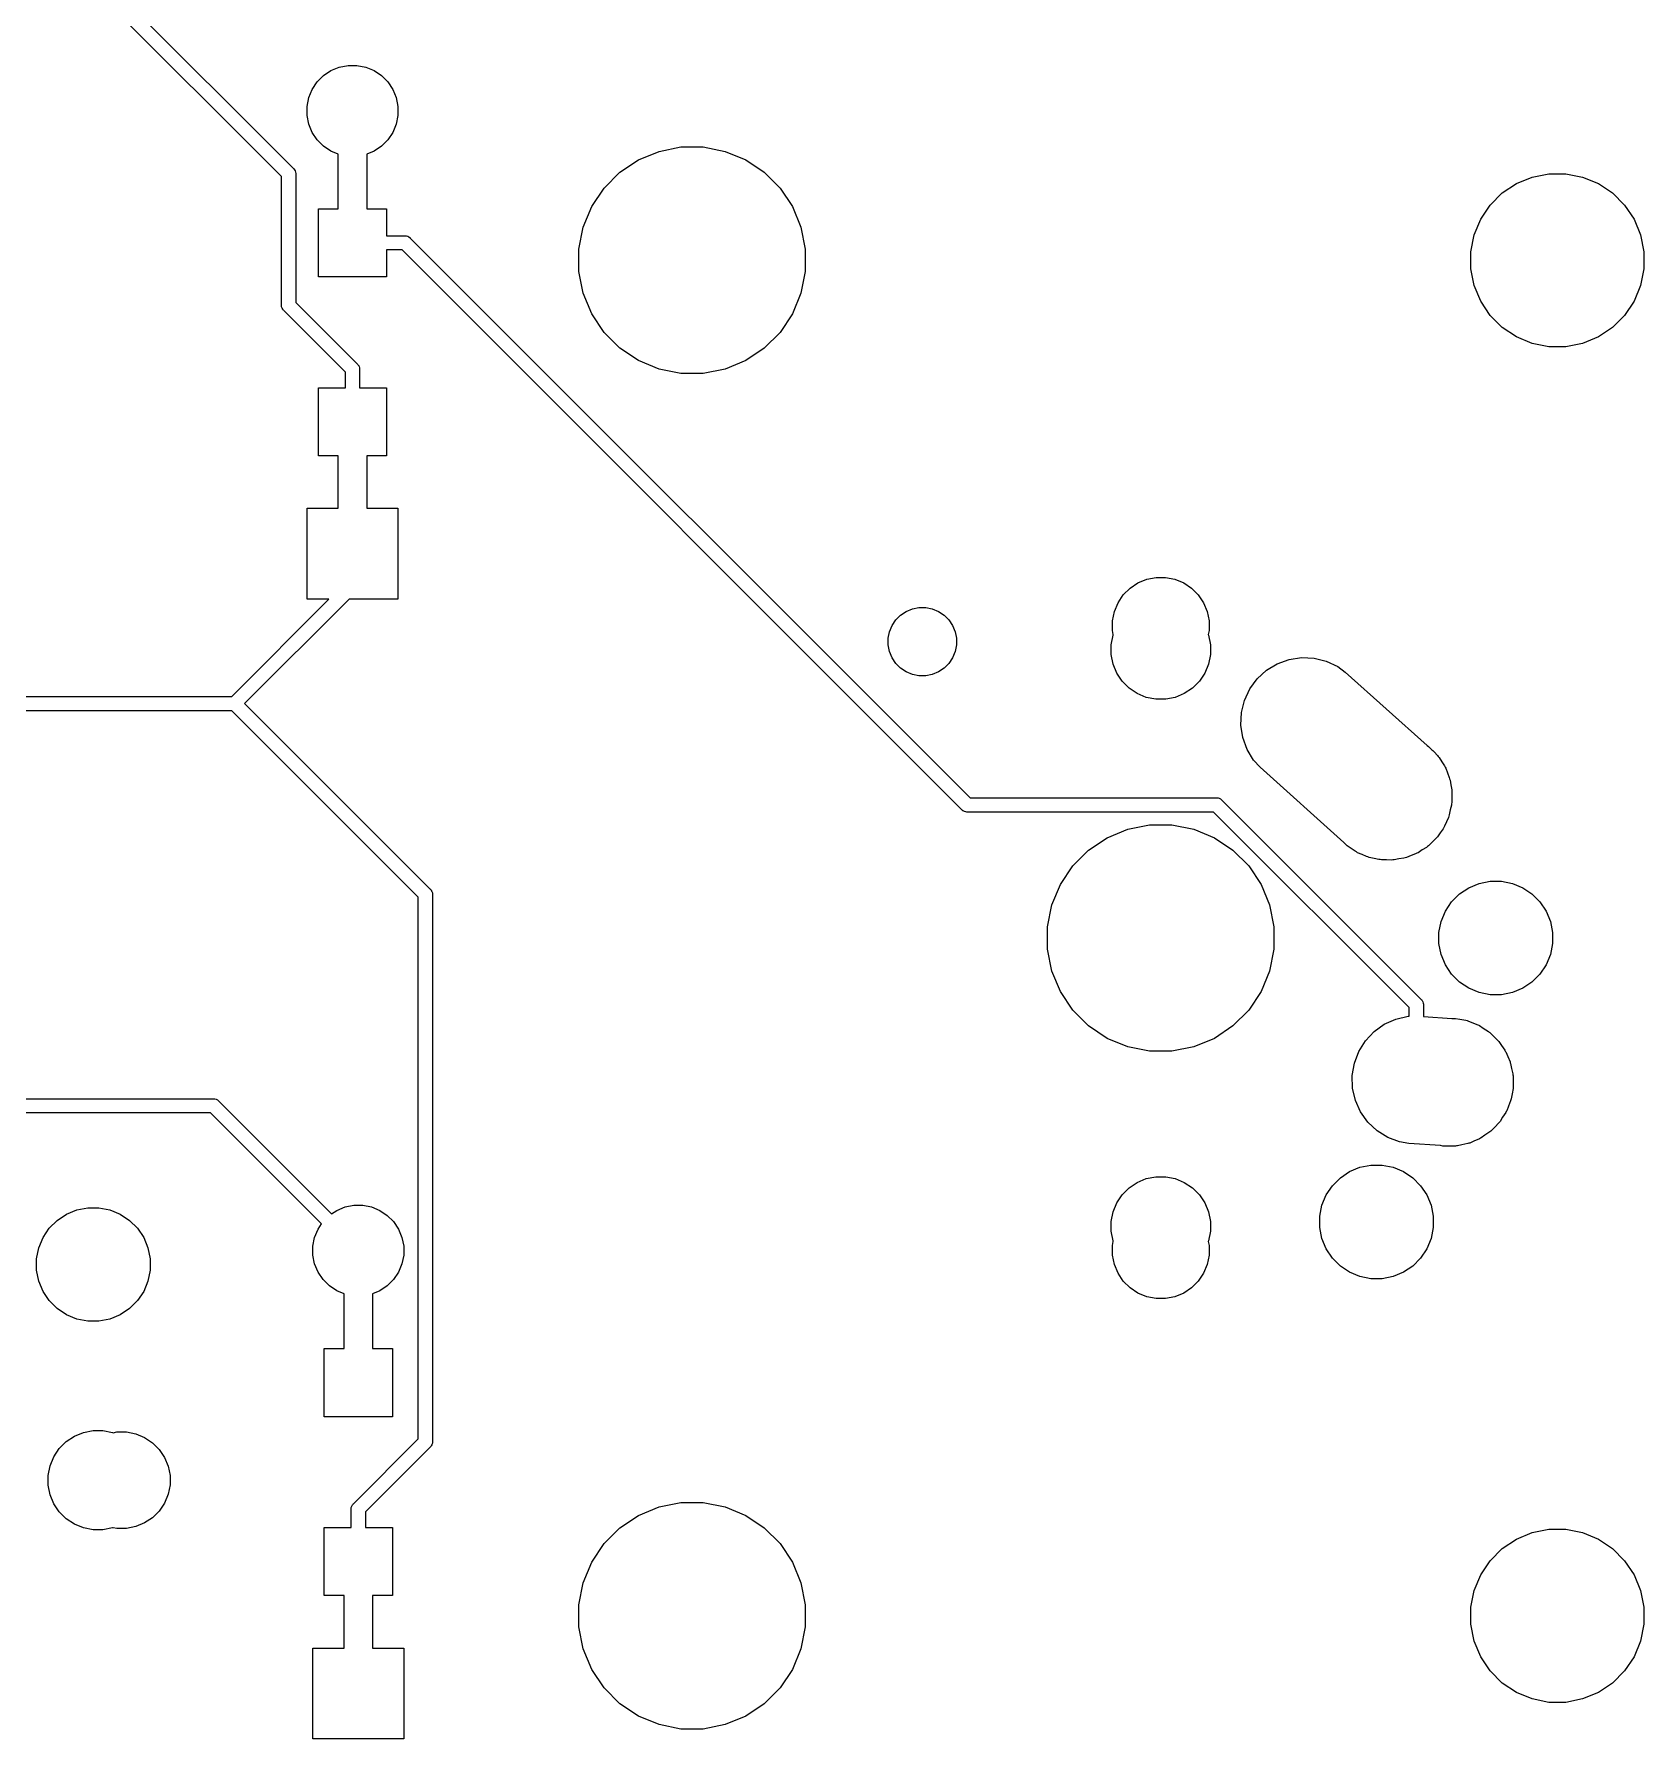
# Model space of a CAD drawing. Extents: x 53 to 306, y -113 to -54.
# Drawn here: x 277.86 to 306.21, y -109.36 to -79.33 of the extents above; entities that cross this region are included whole.
import ezdxf

# ---------------------------------------------------------------- set-up
doc = ezdxf.new("R2010")
doc.units = 0
doc.layers.add('BLACK', color=7, linetype='CONTINUOUS')

msp = doc.modelspace()

# ---------------------------------------------------------------- linework, layer by layer
at = {"layer": 'BLACK', "linetype": 'CONTINUOUS'}
for p, q in [((279.091, -78.3642), (282.423, -81.696)), ((282.214, -81.8405), (278.882, -78.5087)), ((282.843, -80.172), (282.954, -80.0606)), ((282.954, -80.0606), (283.085, -79.973)), ((283.085, -79.973), (283.231, -79.9127)), ((283.231, -79.9127), (283.385, -79.882)), ((283.385, -79.882), (283.543, -79.882)), ((283.543, -79.882), (283.697, -79.9127)), ((283.697, -79.9127), (283.843, -79.973)), ((283.843, -79.973), (283.974, -80.0606)), ((283.974, -80.0606), (284.085, -80.172)), ((282.664, -80.6032), (282.695, -80.4486)), ((282.695, -80.4486), (282.755, -80.3031)), ((282.755, -80.3031), (282.843, -80.172)), ((284.085, -80.172), (284.173, -80.3031)), ((284.173, -80.3031), (284.233, -80.4486)), ((284.233, -80.4486), (284.264, -80.6032)), ((282.664, -80.7608), (282.664, -80.6032)), ((282.695, -80.9154), (282.664, -80.7608)), ((284.264, -80.7608), (284.233, -80.9154)), ((284.264, -80.6032), (284.264, -80.7608)), ((282.755, -81.0609), (282.695, -80.9154)), ((282.843, -81.192), (282.755, -81.0609)), ((284.173, -81.0609), (284.085, -81.192)), ((284.233, -80.9154), (284.173, -81.0609)), ((282.954, -81.3034), (282.843, -81.192)), ((283.085, -81.391), (282.954, -81.3034)), ((283.974, -81.3034), (283.843, -81.391)), ((284.085, -81.192), (283.974, -81.3034)), ((288.863, -81.3947), (289.249, -81.3181)), ((289.249, -81.3181), (289.641, -81.3181)), ((289.641, -81.3181), (290.027, -81.3947)), ((283.214, -81.4444), (283.085, -81.391)), ((283.214, -82.407), (283.214, -81.4444)), ((283.843, -81.391), (283.714, -81.4444)), ((283.714, -81.4444), (283.714, -82.407)), ((288.174, -81.7632), (288.501, -81.545)), ((288.501, -81.545), (288.863, -81.3947)), ((290.027, -81.3947), (290.389, -81.545)), ((290.389, -81.545), (290.716, -81.7632)), ((282.214, -84.1003), (282.214, -81.8405)), ((282.423, -81.696), (282.428, -81.6999)), ((282.428, -81.6999), (282.431, -81.7046)), ((282.431, -81.7046), (282.431, -81.7046)), ((282.431, -81.7046), (282.443, -81.7189)), ((282.443, -81.7189), (282.452, -81.7357)), ((282.452, -81.7357), (282.455, -81.7406)), ((282.455, -81.7406), (282.462, -81.7642)), ((282.462, -81.7642), (282.464, -81.7826)), ((282.464, -81.7826), (282.464, -81.7826)), ((282.464, -81.7826), (282.464, -81.7887)), ((282.464, -81.7887), (282.464, -81.7948)), ((282.464, -81.7948), (282.464, -84.0546)), ((287.896, -82.041), (288.174, -81.7632)), ((290.716, -81.7632), (290.994, -82.041)), ((303.714, -82.1282), (303.963, -81.9614)), ((303.963, -81.9614), (304.24, -81.8466)), ((304.24, -81.8466), (304.535, -81.788)), ((304.535, -81.788), (304.835, -81.788)), ((304.835, -81.788), (305.13, -81.8466)), ((305.13, -81.8466), (305.407, -81.9614)), ((305.407, -81.9614), (305.656, -82.1282)), ((287.678, -82.3675), (287.896, -82.041)), ((290.994, -82.041), (291.212, -82.3675)), ((303.501, -82.3405), (303.714, -82.1282)), ((305.656, -82.1282), (305.869, -82.3405)), ((282.864, -83.607), (282.864, -82.407)), ((282.864, -82.407), (283.214, -82.407)), ((283.714, -82.407), (284.064, -82.407)), ((284.064, -82.407), (284.064, -82.882)), ((287.528, -82.7304), (287.678, -82.3675)), ((291.212, -82.3675), (291.362, -82.7304)), ((303.334, -82.5901), (303.501, -82.3405)), ((305.869, -82.3405), (306.036, -82.5901)), ((287.451, -83.1156), (287.528, -82.7304)), ((291.362, -82.7304), (291.439, -83.1156)), ((303.161, -83.1619), (303.22, -82.8675)), ((303.22, -82.8675), (303.334, -82.5901)), ((306.036, -82.5901), (306.15, -82.8675)), ((306.15, -82.8675), (306.209, -83.1619)), ((284.064, -82.882), (284.383, -82.882)), ((284.338, -83.132), (284.064, -83.132)), ((284.064, -83.132), (284.064, -83.607)), ((294.195, -92.9899), (284.338, -83.132)), ((284.383, -82.882), (284.389, -82.8814)), ((284.389, -82.8814), (284.395, -82.882)), ((284.395, -82.882), (284.395, -82.882)), ((284.395, -82.882), (284.414, -82.8838)), ((284.414, -82.8838), (284.437, -82.891)), ((284.437, -82.891), (284.459, -82.9026)), ((284.459, -82.9026), (284.478, -82.9182)), ((284.478, -82.9182), (284.482, -82.923)), ((284.482, -82.923), (294.34, -92.7808)), ((287.451, -83.5084), (287.451, -83.1156)), ((291.439, -83.1156), (291.439, -83.5084)), ((303.161, -83.4621), (303.161, -83.1619)), ((306.209, -83.1619), (306.209, -83.4621)), ((303.22, -83.7565), (303.161, -83.4621)), ((306.209, -83.4621), (306.15, -83.7565)), ((284.064, -83.607), (282.864, -83.607)), ((287.528, -83.8936), (287.451, -83.5084)), ((291.439, -83.5084), (291.362, -83.8936)), ((303.334, -84.0339), (303.22, -83.7565)), ((306.15, -83.7565), (306.036, -84.0339)), ((282.464, -84.0546), (283.548, -85.139)), ((287.678, -84.2565), (287.528, -83.8936)), ((291.362, -83.8936), (291.212, -84.2565)), ((303.501, -84.2835), (303.334, -84.0339)), ((306.036, -84.0339), (305.869, -84.2835)), ((282.213, -84.1064), (282.214, -84.1003)), ((282.214, -84.1125), (282.213, -84.1064)), ((282.216, -84.1309), (282.214, -84.1125)), ((282.214, -84.1125), (282.214, -84.1125)), ((282.223, -84.1545), (282.216, -84.1309)), ((282.234, -84.1762), (282.223, -84.1545)), ((282.25, -84.1952), (282.234, -84.1762)), ((282.255, -84.1991), (282.25, -84.1952)), ((283.339, -85.2835), (282.255, -84.1991)), ((287.896, -84.583), (287.678, -84.2565)), ((291.212, -84.2565), (290.994, -84.583)), ((303.714, -84.4958), (303.501, -84.2835)), ((305.869, -84.2835), (305.656, -84.4958)), ((288.174, -84.8608), (287.896, -84.583)), ((290.994, -84.583), (290.716, -84.8608)), ((303.963, -84.6626), (303.714, -84.4958)), ((304.24, -84.7774), (303.963, -84.6626)), ((305.407, -84.6626), (305.13, -84.7774)), ((305.656, -84.4958), (305.407, -84.6626)), ((288.501, -85.079), (288.174, -84.8608)), ((290.716, -84.8608), (290.389, -85.079)), ((304.535, -84.836), (304.24, -84.7774)), ((304.835, -84.836), (304.535, -84.836)), ((305.13, -84.7774), (304.835, -84.836)), ((283.548, -85.139), (283.553, -85.1429)), ((283.553, -85.1429), (283.557, -85.1476)), ((283.557, -85.1476), (283.557, -85.1476)), ((283.557, -85.1476), (283.566, -85.1591)), ((283.566, -85.1591), (283.568, -85.1619)), ((283.568, -85.1619), (283.58, -85.1836)), ((283.58, -85.1836), (283.587, -85.2072)), ((283.587, -85.2072), (283.589, -85.2256)), ((283.589, -85.2256), (283.589, -85.2256)), ((283.589, -85.2256), (283.59, -85.2317)), ((283.59, -85.2317), (283.589, -85.2378)), ((283.589, -85.2378), (283.589, -85.557)), ((288.863, -85.2293), (288.501, -85.079)), ((289.249, -85.3059), (288.863, -85.2293)), ((290.027, -85.2293), (289.641, -85.3059)), ((290.389, -85.079), (290.027, -85.2293)), ((282.864, -86.757), (282.864, -85.557)), ((282.864, -85.557), (283.339, -85.557)), ((283.339, -85.557), (283.339, -85.2835)), ((283.589, -85.557), (284.064, -85.557)), ((284.064, -85.557), (284.064, -86.757)), ((289.641, -85.3059), (289.249, -85.3059)), ((283.214, -86.757), (282.864, -86.757)), ((283.214, -87.682), (283.214, -86.757)), ((284.064, -86.757), (283.714, -86.757)), ((283.714, -86.757), (283.714, -87.682)), ((282.664, -89.282), (282.664, -87.682)), ((282.664, -87.682), (283.214, -87.682)), ((283.714, -87.682), (284.264, -87.682)), ((284.264, -87.682), (284.264, -89.282)), ((297.04, -89.2082), (297.158, -89.0898)), ((297.158, -89.0898), (297.297, -88.9967)), ((297.297, -88.9967), (297.452, -88.9327)), ((297.452, -88.9327), (297.616, -88.9)), ((297.616, -88.9), (297.784, -88.9)), ((297.784, -88.9), (297.948, -88.9327)), ((297.948, -88.9327), (298.103, -88.9967)), ((298.103, -88.9967), (298.242, -89.0898)), ((298.242, -89.0898), (298.36, -89.2082)), ((281.336, -90.996), (283.05, -89.282)), ((283.403, -89.282), (281.564, -91.121)), ((283.05, -89.282), (282.664, -89.282)), ((284.264, -89.282), (283.403, -89.282)), ((293.216, -89.4983), (293.325, -89.4531)), ((293.325, -89.4531), (293.441, -89.43)), ((293.441, -89.43), (293.559, -89.43)), ((293.559, -89.43), (293.675, -89.4531)), ((293.675, -89.4531), (293.784, -89.4983)), ((296.883, -89.5021), (296.947, -89.3474)), ((296.947, -89.3474), (297.04, -89.2082)), ((298.36, -89.2082), (298.453, -89.3474)), ((298.453, -89.3474), (298.517, -89.5021)), ((292.923, -89.855), (292.968, -89.7458)), ((292.968, -89.7458), (293.034, -89.6475)), ((293.034, -89.6475), (293.118, -89.5639)), ((293.118, -89.5639), (293.216, -89.4983)), ((293.784, -89.4983), (293.882, -89.5639)), ((293.882, -89.5639), (293.966, -89.6475)), ((293.966, -89.6475), (294.032, -89.7458)), ((294.032, -89.7458), (294.077, -89.855)), ((296.85, -89.6663), (296.883, -89.5021)), ((296.85, -89.8337), (296.85, -89.6663)), ((298.517, -89.5021), (298.55, -89.6663)), ((298.55, -89.6663), (298.55, -89.8337)), ((292.9, -89.9709), (292.923, -89.855)), ((292.9, -90.0891), (292.9, -89.9709)), ((294.077, -89.855), (294.1, -89.9709)), ((294.1, -89.9709), (294.1, -90.0891)), ((296.825, -90.0838), (296.859, -89.9148)), ((296.864, -89.9025), (296.85, -89.8337)), ((296.859, -89.9148), (296.864, -89.9025)), ((298.55, -89.8337), (298.536, -89.9025)), ((298.536, -89.9025), (298.541, -89.9148)), ((298.541, -89.9148), (298.575, -90.0838)), ((292.923, -90.205), (292.9, -90.0891)), ((292.968, -90.3142), (292.923, -90.205)), ((293.034, -90.4125), (292.968, -90.3142)), ((294.032, -90.3142), (293.966, -90.4125)), ((294.077, -90.205), (294.032, -90.3142)), ((294.1, -90.0891), (294.077, -90.205)), ((296.825, -90.2562), (296.825, -90.0838)), ((296.859, -90.4252), (296.825, -90.2562)), ((298.575, -90.2562), (298.541, -90.4252)), ((298.575, -90.0838), (298.575, -90.2562)), ((299.752, -90.4205), (299.96, -90.3448)), ((299.96, -90.3448), (300.179, -90.3112)), ((300.179, -90.3112), (300.4, -90.321)), ((300.4, -90.321), (300.615, -90.3737)), ((300.615, -90.3737), (300.816, -90.4675)), ((293.118, -90.496), (293.034, -90.4125)), ((293.216, -90.5617), (293.118, -90.496)), ((293.325, -90.6069), (293.216, -90.5617)), ((293.441, -90.63), (293.325, -90.6069)), ((293.559, -90.63), (293.441, -90.63)), ((293.675, -90.6069), (293.559, -90.63)), ((293.784, -90.5617), (293.675, -90.6069)), ((293.882, -90.496), (293.784, -90.5617)), ((293.966, -90.4125), (293.882, -90.496)), ((296.925, -90.5845), (296.859, -90.4252)), ((297.02, -90.7278), (296.925, -90.5845)), ((298.475, -90.5845), (298.38, -90.7278)), ((298.541, -90.4252), (298.475, -90.5845)), ((299.399, -90.6851), (299.562, -90.5354)), ((299.562, -90.5354), (299.752, -90.4205)), ((300.816, -90.4675), (300.95, -90.5657)), ((300.95, -90.5657), (302.392, -91.8592)), ((297.142, -90.8497), (297.02, -90.7278)), ((297.286, -90.9454), (297.142, -90.8497)), ((297.445, -91.0114), (297.286, -90.9454)), ((298.114, -90.9454), (297.955, -91.0114)), ((298.258, -90.8497), (298.114, -90.9454)), ((298.38, -90.7278), (298.258, -90.8497)), ((299.174, -91.0645), (299.267, -90.8637)), ((299.267, -90.8637), (299.399, -90.6851)), ((263.49, -90.996), (281.336, -90.996)), ((281.336, -91.246), (263.564, -91.246)), ((284.623, -94.533), (281.336, -91.246)), ((281.564, -91.121), (284.832, -94.3885)), ((297.614, -91.045), (297.445, -91.0114)), ((297.786, -91.045), (297.614, -91.045)), ((297.955, -91.0114), (297.786, -91.045)), ((299.111, -91.5011), (299.121, -91.2797)), ((299.121, -91.2797), (299.174, -91.0645)), ((299.145, -91.7202), (299.111, -91.5011)), ((299.221, -91.9284), (299.145, -91.7202)), ((302.392, -91.8592), (302.417, -91.8762)), ((302.417, -91.8762), (302.474, -91.9328)), ((299.335, -92.118), (299.221, -91.9284)), ((299.448, -92.2404), (299.335, -92.118)), ((302.474, -91.9328), (302.492, -91.9495)), ((302.492, -91.9495), (302.513, -91.9723)), ((302.513, -91.9723), (302.574, -92.0329)), ((302.574, -92.0329), (302.588, -92.0536)), ((302.588, -92.0536), (302.605, -92.072)), ((302.605, -92.072), (302.649, -92.1458)), ((302.649, -92.1458), (302.697, -92.2171)), ((300.926, -93.5669), (299.448, -92.2404)), ((302.697, -92.2171), (302.706, -92.2401)), ((302.706, -92.2401), (302.719, -92.2615)), ((302.719, -92.2615), (302.749, -92.3426)), ((302.749, -92.3426), (302.782, -92.4218)), ((302.782, -92.4218), (302.787, -92.4463)), ((302.787, -92.4463), (302.795, -92.4698)), ((302.795, -92.4698), (302.808, -92.555)), ((294.34, -92.7808), (298.677, -92.7808)), ((298.677, -92.7808), (298.683, -92.7802)), ((298.683, -92.7802), (298.689, -92.7808)), ((298.689, -92.7808), (298.689, -92.7808)), ((298.689, -92.7808), (298.708, -92.7826)), ((302.808, -92.555), (302.825, -92.6392)), ((302.825, -92.6392), (302.825, -92.6641)), ((302.825, -92.6641), (302.829, -92.6889)), ((302.829, -92.6889), (302.825, -92.775)), ((302.825, -92.775), (302.825, -92.8608)), ((294.199, -92.9946), (294.195, -92.9899)), ((294.204, -92.9985), (294.199, -92.9946)), ((294.216, -93.0082), (294.204, -92.9985)), ((294.204, -92.9985), (294.204, -92.9985)), ((294.218, -93.0102), (294.216, -93.0082)), ((294.24, -93.0218), (294.218, -93.0102)), ((294.264, -93.029), (294.24, -93.0218)), ((294.282, -93.0308), (294.264, -93.029)), ((294.288, -93.0314), (294.282, -93.0308)), ((294.282, -93.0308), (294.282, -93.0308)), ((294.294, -93.0308), (294.288, -93.0314)), ((298.631, -93.0308), (294.294, -93.0308)), ((302.075, -96.4746), (298.631, -93.0308)), ((298.708, -92.7826), (298.731, -92.7898)), ((298.731, -92.7898), (298.753, -92.8014)), ((298.753, -92.8014), (298.772, -92.817)), ((298.772, -92.817), (298.776, -92.8218)), ((298.776, -92.8218), (302.284, -96.3301)), ((302.782, -93.0781), (302.772, -93.1012)), ((302.799, -92.9939), (302.782, -93.0781)), ((302.819, -92.9102), (302.799, -92.9939)), ((302.82, -92.8853), (302.819, -92.9102)), ((302.825, -92.8608), (302.82, -92.8853)), ((296.756, -93.483), (297.118, -93.3327)), ((297.118, -93.3327), (297.504, -93.2561)), ((297.504, -93.2561), (297.896, -93.2561)), ((297.896, -93.2561), (298.282, -93.3327)), ((298.282, -93.3327), (298.644, -93.483)), ((302.673, -93.3263), (302.622, -93.3956)), ((302.683, -93.3036), (302.673, -93.3263)), ((302.697, -93.2829), (302.683, -93.3036)), ((302.73, -93.2035), (302.697, -93.2829)), ((302.766, -93.1255), (302.73, -93.2035)), ((302.772, -93.1012), (302.766, -93.1255)), ((296.429, -93.7012), (296.756, -93.483)), ((298.644, -93.483), (298.971, -93.7012)), ((300.983, -93.6238), (300.926, -93.5669)), ((301.055, -93.6718), (300.983, -93.6238)), ((301.124, -93.7225), (301.055, -93.6718)), ((302.378, -93.6546), (302.304, -93.6991)), ((302.396, -93.6377), (302.378, -93.6546)), ((302.417, -93.6238), (302.396, -93.6377)), ((302.478, -93.563), (302.417, -93.6238)), ((302.541, -93.5049), (302.478, -93.563)), ((302.556, -93.4848), (302.541, -93.5049)), ((302.574, -93.4671), (302.556, -93.4848)), ((302.622, -93.3956), (302.574, -93.4671)), ((295.933, -94.3055), (296.151, -93.979)), ((296.151, -93.979), (296.429, -93.7012)), ((298.971, -93.7012), (299.249, -93.979)), ((299.249, -93.979), (299.467, -94.3055)), ((301.146, -93.733), (301.124, -93.7225)), ((301.167, -93.747), (301.146, -93.733)), ((301.247, -93.78), (301.167, -93.747)), ((301.325, -93.8162), (301.247, -93.78)), ((301.349, -93.8222), (301.325, -93.8162)), ((301.372, -93.8318), (301.349, -93.8222)), ((301.456, -93.8486), (301.372, -93.8318)), ((301.54, -93.869), (301.456, -93.8486)), ((301.565, -93.8701), (301.54, -93.869)), ((301.589, -93.875), (301.565, -93.8701)), ((301.675, -93.875), (301.589, -93.875)), ((301.761, -93.8788), (301.675, -93.875)), ((301.786, -93.875), (301.761, -93.8788)), ((301.811, -93.875), (301.786, -93.875)), ((301.895, -93.8582), (301.811, -93.875)), ((301.98, -93.8452), (301.895, -93.8582)), ((302.004, -93.8366), (301.98, -93.8452)), ((302.028, -93.8318), (302.004, -93.8366)), ((302.108, -93.7988), (302.028, -93.8318)), ((302.188, -93.7695), (302.108, -93.7988)), ((302.21, -93.7565), (302.188, -93.7695)), ((302.233, -93.747), (302.21, -93.7565)), ((302.304, -93.6991), (302.233, -93.747)), ((303.308, -94.2884), (303.502, -94.25)), ((303.502, -94.25), (303.698, -94.25)), ((303.698, -94.25), (303.892, -94.2884)), ((284.623, -104.072), (284.623, -94.533)), ((284.832, -94.3885), (284.837, -94.3924)), ((284.837, -94.3924), (284.841, -94.3971)), ((284.841, -94.3971), (284.841, -94.3971)), ((284.841, -94.3971), (284.85, -94.4089)), ((284.85, -94.4089), (284.852, -94.4114)), ((284.852, -94.4114), (284.864, -94.4331)), ((284.864, -94.4331), (284.871, -94.4567)), ((284.871, -94.4567), (284.873, -94.4751)), ((284.873, -94.4751), (284.873, -94.4751)), ((284.873, -94.4751), (284.873, -94.4812)), ((284.873, -94.4812), (284.873, -94.4873)), ((284.873, -94.4873), (284.873, -104.118)), ((295.783, -94.6684), (295.933, -94.3055)), ((299.467, -94.3055), (299.617, -94.6684)), ((302.823, -94.6125), (302.963, -94.4732)), ((302.963, -94.4732), (303.126, -94.3638)), ((303.126, -94.3638), (303.308, -94.2884)), ((303.892, -94.2884), (304.074, -94.3638)), ((304.074, -94.3638), (304.237, -94.4732)), ((304.237, -94.4732), (304.377, -94.6125)), ((295.706, -95.0536), (295.783, -94.6684)), ((299.617, -94.6684), (299.694, -95.0536)), ((302.638, -94.9583), (302.714, -94.7763)), ((302.714, -94.7763), (302.823, -94.6125)), ((304.377, -94.6125), (304.486, -94.7763)), ((304.486, -94.7763), (304.562, -94.9583)), ((295.706, -95.4464), (295.706, -95.0536)), ((299.694, -95.0536), (299.694, -95.4464)), ((302.6, -95.1515), (302.638, -94.9583)), ((302.6, -95.3485), (302.6, -95.1515)), ((304.562, -94.9583), (304.6, -95.1515)), ((304.6, -95.1515), (304.6, -95.3485)), ((295.783, -95.8316), (295.706, -95.4464)), ((299.694, -95.4464), (299.617, -95.8316)), ((302.638, -95.5417), (302.6, -95.3485)), ((304.6, -95.3485), (304.562, -95.5417)), ((302.714, -95.7237), (302.638, -95.5417)), ((302.823, -95.8875), (302.714, -95.7237)), ((304.486, -95.7237), (304.377, -95.8875)), ((304.562, -95.5417), (304.486, -95.7237)), ((295.933, -96.1945), (295.783, -95.8316)), ((299.617, -95.8316), (299.467, -96.1945)), ((302.963, -96.0268), (302.823, -95.8875)), ((303.126, -96.1362), (302.963, -96.0268)), ((304.237, -96.0268), (304.074, -96.1362)), ((304.377, -95.8875), (304.237, -96.0268)), ((296.151, -96.521), (295.933, -96.1945)), ((299.467, -96.1945), (299.249, -96.521)), ((302.284, -96.3301), (302.289, -96.334)), ((302.289, -96.334), (302.293, -96.3387)), ((302.293, -96.3387), (302.293, -96.3387)), ((302.293, -96.3387), (302.304, -96.353)), ((302.304, -96.353), (302.316, -96.3747)), ((302.316, -96.3747), (302.323, -96.3983)), ((303.308, -96.2116), (303.126, -96.1362)), ((303.502, -96.25), (303.308, -96.2116)), ((303.698, -96.25), (303.502, -96.25)), ((303.892, -96.2116), (303.698, -96.25)), ((304.074, -96.1362), (303.892, -96.2116)), ((296.429, -96.7988), (296.151, -96.521)), ((299.249, -96.521), (298.971, -96.7988)), ((301.637, -96.7695), (301.839, -96.6786)), ((301.839, -96.6786), (302.055, -96.6288)), ((302.055, -96.6288), (302.075, -96.6283)), ((302.075, -96.6283), (302.075, -96.4746)), ((302.323, -96.3983), (302.325, -96.4167)), ((302.325, -96.4167), (302.325, -96.4167)), ((302.325, -96.4167), (302.326, -96.4228)), ((302.326, -96.4228), (302.325, -96.4289)), ((302.325, -96.4289), (302.325, -96.6309)), ((302.325, -96.6309), (302.825, -96.665)), ((302.825, -96.665), (302.891, -96.665)), ((302.891, -96.665), (302.968, -96.6804)), ((302.968, -96.6804), (303.075, -96.6984)), ((296.756, -97.017), (296.429, -96.7988)), ((298.971, -96.7988), (298.644, -97.017)), ((301.305, -97.0595), (301.457, -96.8981)), ((301.457, -96.8981), (301.637, -96.7695)), ((303.075, -96.6984), (303.094, -96.7054)), ((303.094, -96.7054), (303.108, -96.7082)), ((303.108, -96.7082), (303.181, -96.7386)), ((303.181, -96.7386), (303.283, -96.777)), ((303.283, -96.777), (303.299, -96.7874)), ((303.299, -96.7874), (303.313, -96.793)), ((303.313, -96.793), (303.38, -96.8377)), ((303.38, -96.8377), (303.471, -96.8945)), ((303.471, -96.8945), (303.485, -96.9079)), ((303.485, -96.9079), (303.497, -96.9162)), ((303.497, -96.9162), (303.555, -96.9742)), ((303.555, -96.9742), (303.632, -97.0464)), ((297.118, -97.1673), (296.756, -97.017)), ((297.504, -97.2439), (297.118, -97.1673)), ((297.896, -97.2439), (297.504, -97.2439)), ((298.282, -97.1673), (297.896, -97.2439)), ((298.644, -97.017), (298.282, -97.1673)), ((301.109, -97.4546), (301.187, -97.2474)), ((301.187, -97.2474), (301.305, -97.0595)), ((303.632, -97.0464), (303.643, -97.062)), ((303.643, -97.062), (303.654, -97.0729)), ((303.654, -97.0729), (303.701, -97.1429)), ((303.701, -97.1429), (303.76, -97.2269)), ((303.76, -97.2269), (303.768, -97.244)), ((303.768, -97.244), (303.777, -97.2571)), ((303.777, -97.2571), (303.81, -97.3372)), ((301.072, -97.6731), (301.109, -97.4546)), ((303.81, -97.3372), (303.851, -97.429)), ((303.851, -97.429), (303.856, -97.4468)), ((303.856, -97.4468), (303.862, -97.4618)), ((303.862, -97.4618), (303.879, -97.5496)), ((303.879, -97.5496), (303.901, -97.6449)), ((301.079, -97.8946), (301.072, -97.6731)), ((303.901, -97.6449), (303.902, -97.6627)), ((303.902, -97.6627), (303.905, -97.6792)), ((303.905, -97.6792), (303.905, -97.7716)), ((303.905, -97.7716), (303.908, -97.8664)), ((303.908, -97.8664), (303.905, -97.8835)), ((303.905, -97.8835), (303.905, -97.9008)), ((274.601, -98.0804), (281.009, -98.0804)), ((281.009, -98.0804), (281.015, -98.0798)), ((281.015, -98.0798), (281.022, -98.0804)), ((281.022, -98.0804), (281.022, -98.0804)), ((281.022, -98.0804), (281.04, -98.0822)), ((281.04, -98.0822), (281.063, -98.0894)), ((281.063, -98.0894), (281.085, -98.101)), ((281.085, -98.101), (281.104, -98.1166)), ((281.104, -98.1166), (281.108, -98.1214)), ((281.108, -98.1214), (283.095, -100.108)), ((301.129, -98.1106), (301.079, -97.8946)), ((301.22, -98.3127), (301.129, -98.1106)), ((303.862, -98.1181), (303.824, -98.209)), ((303.865, -98.1006), (303.862, -98.1181)), ((303.871, -98.085), (303.865, -98.1006)), ((303.886, -97.9943), (303.871, -98.085)), ((303.905, -97.9008), (303.886, -97.9943)), ((280.964, -98.3304), (274.722, -98.3304)), ((282.918, -100.285), (280.964, -98.3304)), ((301.348, -98.4931), (301.22, -98.3127)), ((303.675, -98.4801), (303.664, -98.4915)), ((303.721, -98.4069), (303.675, -98.4801)), ((303.777, -98.3229), (303.721, -98.4069)), ((303.784, -98.3059), (303.777, -98.3229)), ((303.793, -98.2922), (303.784, -98.3059)), ((303.824, -98.209), (303.793, -98.2922)), ((301.509, -98.645), (301.348, -98.4931)), ((301.697, -98.7626), (301.509, -98.645)), ((301.905, -98.8412), (301.697, -98.7626)), ((303.329, -98.7761), (303.313, -98.787)), ((303.343, -98.77), (303.329, -98.7761)), ((303.409, -98.7226), (303.343, -98.77)), ((303.497, -98.6638), (303.409, -98.7226)), ((303.511, -98.6503), (303.497, -98.6638)), ((303.523, -98.6414), (303.511, -98.6503)), ((303.581, -98.5804), (303.523, -98.6414)), ((303.654, -98.5071), (303.581, -98.5804)), ((303.664, -98.4915), (303.654, -98.5071)), ((302.068, -98.8686), (301.905, -98.8412)), ((302.628, -98.9068), (302.068, -98.8686)), ((302.669, -98.915), (302.628, -98.9068)), ((302.748, -98.915), (302.669, -98.915)), ((302.759, -98.9157), (302.748, -98.915)), ((302.782, -98.915), (302.759, -98.9157)), ((302.891, -98.915), (302.782, -98.915)), ((302.91, -98.9111), (302.891, -98.915)), ((302.925, -98.9107), (302.91, -98.9111)), ((303.002, -98.8929), (302.925, -98.9107)), ((303.108, -98.8718), (303.002, -98.8929)), ((303.126, -98.8642), (303.108, -98.8718)), ((303.141, -98.8609), (303.126, -98.8642)), ((303.214, -98.828), (303.141, -98.8609)), ((303.313, -98.787), (303.214, -98.828)), ((300.863, -99.4732), (301.026, -99.3638)), ((301.026, -99.3638), (301.208, -99.2884)), ((301.208, -99.2884), (301.402, -99.25)), ((301.402, -99.25), (301.598, -99.25)), ((301.598, -99.25), (301.792, -99.2884)), ((301.792, -99.2884), (301.974, -99.3638)), ((301.974, -99.3638), (302.137, -99.4732)), ((297.02, -99.7722), (297.142, -99.6503)), ((297.142, -99.6503), (297.286, -99.5546)), ((297.286, -99.5546), (297.445, -99.4886)), ((297.445, -99.4886), (297.614, -99.455)), ((297.614, -99.455), (297.786, -99.455)), ((297.786, -99.455), (297.955, -99.4886)), ((297.955, -99.4886), (298.114, -99.5546)), ((298.114, -99.5546), (298.258, -99.6503)), ((298.258, -99.6503), (298.38, -99.7722)), ((300.614, -99.7763), (300.723, -99.6125)), ((300.723, -99.6125), (300.863, -99.4732)), ((302.137, -99.4732), (302.277, -99.6125)), ((302.277, -99.6125), (302.386, -99.7763)), ((283.187, -100.047), (283.333, -99.9867)), ((283.333, -99.9867), (283.487, -99.956)), ((283.487, -99.956), (283.645, -99.956)), ((283.645, -99.956), (283.799, -99.9867)), ((283.799, -99.9867), (283.945, -100.047)), ((296.859, -100.075), (296.925, -99.9155)), ((296.925, -99.9155), (297.02, -99.7722)), ((298.38, -99.7722), (298.475, -99.9155)), ((298.475, -99.9155), (298.541, -100.075)), ((300.5, -100.152), (300.538, -99.9583)), ((300.538, -99.9583), (300.614, -99.7763)), ((302.386, -99.7763), (302.462, -99.9583)), ((302.462, -99.9583), (302.5, -100.152)), ((278.123, -100.363), (278.263, -100.223)), ((278.263, -100.223), (278.426, -100.114)), ((278.426, -100.114), (278.608, -100.038)), ((278.608, -100.038), (278.802, -100)), ((278.802, -100), (278.998, -100)), ((278.998, -100), (279.192, -100.038)), ((279.192, -100.038), (279.374, -100.114)), ((279.374, -100.114), (279.537, -100.223)), ((279.537, -100.223), (279.677, -100.363)), ((282.857, -100.377), (282.918, -100.285)), ((283.095, -100.108), (283.187, -100.047)), ((283.945, -100.047), (284.076, -100.135)), ((284.076, -100.135), (284.187, -100.246)), ((284.187, -100.246), (284.275, -100.377)), ((296.825, -100.244), (296.859, -100.075)), ((296.825, -100.416), (296.825, -100.244)), ((298.541, -100.075), (298.575, -100.244)), ((298.575, -100.244), (298.575, -100.416)), ((300.5, -100.348), (300.5, -100.152)), ((302.5, -100.152), (302.5, -100.348)), ((277.938, -100.708), (278.014, -100.526)), ((278.014, -100.526), (278.123, -100.363)), ((279.677, -100.363), (279.786, -100.526)), ((279.786, -100.526), (279.862, -100.708)), ((282.766, -100.677), (282.797, -100.523)), ((282.797, -100.523), (282.857, -100.377)), ((284.275, -100.377), (284.335, -100.523)), ((284.335, -100.523), (284.366, -100.677)), ((296.859, -100.585), (296.825, -100.416)), ((296.864, -100.597), (296.859, -100.585)), ((298.541, -100.585), (298.536, -100.597)), ((298.575, -100.416), (298.541, -100.585)), ((300.538, -100.542), (300.5, -100.348)), ((300.614, -100.724), (300.538, -100.542)), ((302.462, -100.542), (302.386, -100.724)), ((302.5, -100.348), (302.462, -100.542)), ((277.9, -100.902), (277.938, -100.708)), ((279.862, -100.708), (279.9, -100.902)), ((282.766, -100.835), (282.766, -100.677)), ((282.797, -100.989), (282.766, -100.835)), ((284.366, -100.835), (284.335, -100.989)), ((284.366, -100.677), (284.366, -100.835)), ((296.85, -100.666), (296.864, -100.597)), ((296.85, -100.834), (296.85, -100.666)), ((296.883, -100.998), (296.85, -100.834)), ((298.55, -100.834), (298.517, -100.998)), ((298.536, -100.597), (298.55, -100.666)), ((298.55, -100.666), (298.55, -100.834)), ((300.723, -100.887), (300.614, -100.724)), ((300.863, -101.027), (300.723, -100.887)), ((302.277, -100.887), (302.137, -101.027)), ((302.386, -100.724), (302.277, -100.887)), ((277.9, -101.098), (277.9, -100.902)), ((277.938, -101.292), (277.9, -101.098)), ((279.9, -101.098), (279.862, -101.292)), ((279.9, -100.902), (279.9, -101.098)), ((282.857, -101.135), (282.797, -100.989)), ((282.945, -101.266), (282.857, -101.135)), ((284.275, -101.135), (284.187, -101.266)), ((284.335, -100.989), (284.275, -101.135)), ((296.947, -101.153), (296.883, -100.998)), ((297.04, -101.292), (296.947, -101.153)), ((298.453, -101.153), (298.36, -101.292)), ((298.517, -100.998), (298.453, -101.153)), ((301.026, -101.136), (300.863, -101.027)), ((301.208, -101.212), (301.026, -101.136)), ((301.974, -101.136), (301.792, -101.212)), ((302.137, -101.027), (301.974, -101.136)), ((278.014, -101.474), (277.938, -101.292)), ((278.123, -101.637), (278.014, -101.474)), ((279.786, -101.474), (279.677, -101.637)), ((279.862, -101.292), (279.786, -101.474)), ((283.056, -101.377), (282.945, -101.266)), ((283.187, -101.465), (283.056, -101.377)), ((283.316, -101.518), (283.187, -101.465)), ((283.945, -101.465), (283.816, -101.518)), ((284.076, -101.377), (283.945, -101.465)), ((284.187, -101.266), (284.076, -101.377)), ((297.158, -101.41), (297.04, -101.292)), ((297.297, -101.503), (297.158, -101.41)), ((298.242, -101.41), (298.103, -101.503)), ((298.36, -101.292), (298.242, -101.41)), ((301.402, -101.25), (301.208, -101.212)), ((301.598, -101.25), (301.402, -101.25)), ((301.792, -101.212), (301.598, -101.25)), ((278.263, -101.777), (278.123, -101.637)), ((278.426, -101.886), (278.263, -101.777)), ((279.537, -101.777), (279.374, -101.886)), ((279.677, -101.637), (279.537, -101.777)), ((283.316, -102.481), (283.316, -101.518)), ((283.816, -101.518), (283.816, -102.481)), ((297.452, -101.567), (297.297, -101.503)), ((297.616, -101.6), (297.452, -101.567)), ((297.784, -101.6), (297.616, -101.6)), ((297.948, -101.567), (297.784, -101.6)), ((298.103, -101.503), (297.948, -101.567)), ((278.608, -101.962), (278.426, -101.886)), ((278.802, -102), (278.608, -101.962)), ((278.998, -102), (278.802, -102)), ((279.192, -101.962), (278.998, -102)), ((279.374, -101.886), (279.192, -101.962)), ((282.966, -103.681), (282.966, -102.481)), ((282.966, -102.481), (283.316, -102.481)), ((283.816, -102.481), (284.166, -102.481)), ((284.166, -102.481), (284.166, -103.681)), ((284.166, -103.681), (282.966, -103.681)), ((278.3, -104.242), (278.422, -104.12)), ((278.422, -104.12), (278.566, -104.025)), ((278.566, -104.025), (278.725, -103.959)), ((278.725, -103.959), (278.894, -103.925)), ((278.894, -103.925), (279.066, -103.925)), ((279.066, -103.925), (279.235, -103.959)), ((279.235, -103.959), (279.247, -103.964)), ((279.247, -103.964), (279.316, -103.95)), ((279.316, -103.95), (279.484, -103.95)), ((279.484, -103.95), (279.648, -103.983)), ((279.648, -103.983), (279.803, -104.047)), ((279.803, -104.047), (279.942, -104.14)), ((279.942, -104.14), (280.06, -104.258)), ((283.482, -105.213), (284.623, -104.072)), ((284.86, -104.178), (284.852, -104.194)), ((284.864, -104.172), (284.86, -104.178)), ((284.871, -104.148), (284.864, -104.172)), ((284.873, -104.13), (284.871, -104.148)), ((284.873, -104.118), (284.873, -104.124)), ((284.873, -104.124), (284.873, -104.13)), ((284.873, -104.13), (284.873, -104.13)), ((278.139, -104.545), (278.205, -104.386)), ((278.205, -104.386), (278.3, -104.242)), ((280.06, -104.258), (280.153, -104.397)), ((280.153, -104.397), (280.217, -104.552)), ((284.832, -104.217), (283.691, -105.357)), ((284.837, -104.213), (284.832, -104.217)), ((284.841, -104.208), (284.837, -104.213)), ((284.852, -104.194), (284.841, -104.208)), ((284.841, -104.208), (284.841, -104.208)), ((278.105, -104.714), (278.139, -104.545)), ((278.105, -104.886), (278.105, -104.714)), ((280.217, -104.552), (280.25, -104.716)), ((280.25, -104.716), (280.25, -104.884)), ((278.139, -105.055), (278.105, -104.886)), ((278.205, -105.214), (278.139, -105.055)), ((280.217, -105.048), (280.153, -105.203)), ((280.25, -104.884), (280.217, -105.048)), ((278.3, -105.358), (278.205, -105.214)), ((278.422, -105.48), (278.3, -105.358)), ((280.06, -105.342), (279.942, -105.46)), ((280.153, -105.203), (280.06, -105.342)), ((283.44, -105.306), (283.443, -105.281)), ((283.441, -105.312), (283.44, -105.306)), ((283.441, -105.631), (283.441, -105.312)), ((283.443, -105.281), (283.45, -105.258)), ((283.45, -105.258), (283.462, -105.236)), ((283.462, -105.236), (283.473, -105.222)), ((283.473, -105.222), (283.477, -105.217)), ((283.473, -105.222), (283.473, -105.222)), ((283.477, -105.217), (283.482, -105.213)), ((283.691, -105.357), (283.691, -105.631)), ((288.501, -105.421), (288.863, -105.271)), ((288.863, -105.271), (289.249, -105.194)), ((289.249, -105.194), (289.641, -105.194)), ((289.641, -105.194), (290.027, -105.271)), ((290.027, -105.271), (290.389, -105.421)), ((278.566, -105.575), (278.422, -105.48)), ((278.725, -105.641), (278.566, -105.575)), ((278.894, -105.675), (278.725, -105.641)), ((279.066, -105.675), (278.894, -105.675)), ((279.235, -105.641), (279.066, -105.675)), ((279.247, -105.636), (279.235, -105.641)), ((279.316, -105.65), (279.247, -105.636)), ((279.484, -105.65), (279.316, -105.65)), ((279.648, -105.617), (279.484, -105.65)), ((279.803, -105.553), (279.648, -105.617)), ((279.942, -105.46), (279.803, -105.553)), ((282.966, -106.831), (282.966, -105.631)), ((282.966, -105.631), (283.441, -105.631)), ((283.691, -105.631), (284.166, -105.631)), ((284.166, -105.631), (284.166, -106.831)), ((287.896, -105.917), (288.174, -105.639)), ((288.174, -105.639), (288.501, -105.421)), ((290.389, -105.421), (290.716, -105.639)), ((290.716, -105.639), (290.994, -105.917)), ((304.24, -105.723), (304.535, -105.664)), ((304.535, -105.664), (304.835, -105.664)), ((304.835, -105.664), (305.13, -105.723)), ((287.678, -106.244), (287.896, -105.917)), ((290.994, -105.917), (291.212, -106.244)), ((303.714, -106.004), (303.963, -105.837)), ((303.963, -105.837), (304.24, -105.723)), ((305.13, -105.723), (305.407, -105.837)), ((305.407, -105.837), (305.656, -106.004)), ((287.528, -106.606), (287.678, -106.244)), ((291.212, -106.244), (291.362, -106.606)), ((303.334, -106.466), (303.501, -106.217)), ((303.501, -106.217), (303.714, -106.004)), ((305.656, -106.004), (305.869, -106.217)), ((305.869, -106.217), (306.036, -106.466)), ((303.22, -106.743), (303.334, -106.466)), ((306.036, -106.466), (306.15, -106.743)), ((283.316, -106.831), (282.966, -106.831)), ((283.316, -107.756), (283.316, -106.831)), ((284.166, -106.831), (283.816, -106.831)), ((283.816, -106.831), (283.816, -107.756)), ((287.451, -106.992), (287.528, -106.606)), ((291.362, -106.606), (291.439, -106.992)), ((303.161, -107.038), (303.22, -106.743)), ((306.15, -106.743), (306.209, -107.038)), ((287.451, -107.384), (287.451, -106.992)), ((291.439, -106.992), (291.439, -107.384)), ((303.161, -107.338), (303.161, -107.038)), ((306.209, -107.038), (306.209, -107.338)), ((287.528, -107.77), (287.451, -107.384)), ((291.439, -107.384), (291.362, -107.77)), ((303.22, -107.633), (303.161, -107.338)), ((306.209, -107.338), (306.15, -107.633)), ((282.766, -109.356), (282.766, -107.756)), ((282.766, -107.756), (283.316, -107.756)), ((283.816, -107.756), (284.366, -107.756)), ((284.366, -107.756), (284.366, -109.356)), ((287.678, -108.132), (287.528, -107.77)), ((291.362, -107.77), (291.212, -108.132)), ((303.334, -107.91), (303.22, -107.633)), ((306.15, -107.633), (306.036, -107.91)), ((303.501, -108.159), (303.334, -107.91)), ((306.036, -107.91), (305.869, -108.159)), ((287.896, -108.459), (287.678, -108.132)), ((291.212, -108.132), (290.994, -108.459)), ((303.714, -108.372), (303.501, -108.159)), ((303.963, -108.539), (303.714, -108.372)), ((305.656, -108.372), (305.407, -108.539)), ((305.869, -108.159), (305.656, -108.372)), ((288.174, -108.737), (287.896, -108.459)), ((290.994, -108.459), (290.716, -108.737)), ((304.24, -108.653), (303.963, -108.539)), ((304.535, -108.712), (304.24, -108.653)), ((305.13, -108.653), (304.835, -108.712)), ((305.407, -108.539), (305.13, -108.653)), ((288.501, -108.955), (288.174, -108.737)), ((288.863, -109.105), (288.501, -108.955)), ((290.389, -108.955), (290.027, -109.105)), ((290.716, -108.737), (290.389, -108.955)), ((304.835, -108.712), (304.535, -108.712)), ((289.249, -109.182), (288.863, -109.105)), ((289.641, -109.182), (289.249, -109.182)), ((290.027, -109.105), (289.641, -109.182)), ((284.366, -109.356), (282.766, -109.356))]:
    msp.add_line(p, q, dxfattribs=at)

doc.saveas('drawing.dxf')
